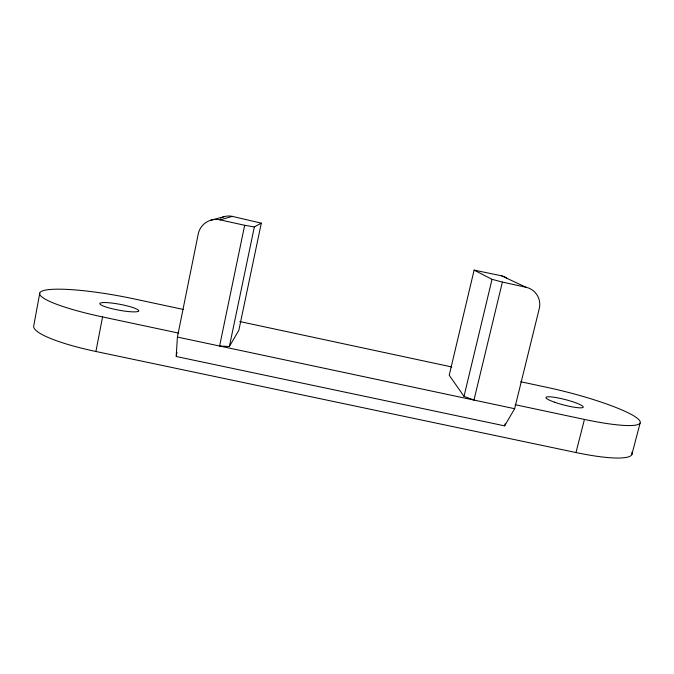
<?xml version="1.0" encoding="UTF-8"?>
<svg xmlns="http://www.w3.org/2000/svg" width="674" height="674" viewBox="0 0 674 674"><rect width="100%" height="100%" fill="white"/><g stroke="black" fill="none" stroke-linecap="round" stroke-linejoin="round"><path stroke-width="1.01" d="M261.301 223.153L254.342 226.953L244.662 225.284L219.598 346.023L229.379 346.503L238.84 330.285L261.301 223.153L232.26 216.371L220.128 219.876A18.67 18.367 41.5 0 0 198.232 234.004L177.405 337.059L176.167 356.487L504.632 425.867L514.633 408.705L539.234 308.734A18.232 17.76 -44.5 0 0 526.065 287.284L501.523 275.801L474.117 270.114L449.213 375.241L464.007 396.371L473.974 400.061L502.383 282.069L492.028 279.322L474.117 270.114M39.766 293.123L33.742 325.845A79.128 14.339 10.1 0 0 95.919 351.483L575.992 452.54A76.802 13.581 15 0 0 631.875 452.212M95.919 351.483L102.566 316.932A79.439 11.93 10.5 0 1 41.274 291.471A79.439 11.93 10.5 0 1 133.814 298.843L183.202 309.425M176.369 355.493L176.976 352.502M229.379 346.503L254.342 226.953M464.007 396.371L492.028 279.322M504.632 425.867L505.129 423.845M575.992 452.54L584.442 419.43A77.097 11.298 14.5 0 0 637.983 418.824A77.097 11.298 14.5 0 0 547.473 387.474L520.716 381.737M631.883 454.453L640.115 423.078M210.524 220.305L223.827 216.75M102.566 316.932L178.745 333.133M515.18 404.703L584.442 419.43M177.405 337.059L514.633 408.705M239.801 321.549L451.774 366.968M220.128 219.876L244.662 225.284M502.383 282.069L526.065 287.284M220.6 218.182A16.403 16.159 43.5 0 1 221.847 217.525M222.496 217.239A16.403 16.159 43.5 0 1 232.26 216.371M501.523 275.801A16.05 15.696 -45.8 0 1 507.143 278.295M138.709 310.832L138.397 311.245A19.799 2.966 10.6 0 1 109.567 308.069L106.998 307.336A19.799 2.966 10.6 0 1 100.241 303.098L101.142 302.811A19.799 2.966 10.6 0 1 131.253 307.024L133.469 307.748A19.799 2.966 10.6 0 1 138.709 310.832M554.584 402.218A19.217 2.806 14.5 0 0 583.229 407.163A19.217 2.806 14.5 0 0 556.084 397.576A19.217 2.806 14.5 0 0 554.584 402.218"/></g></svg>
